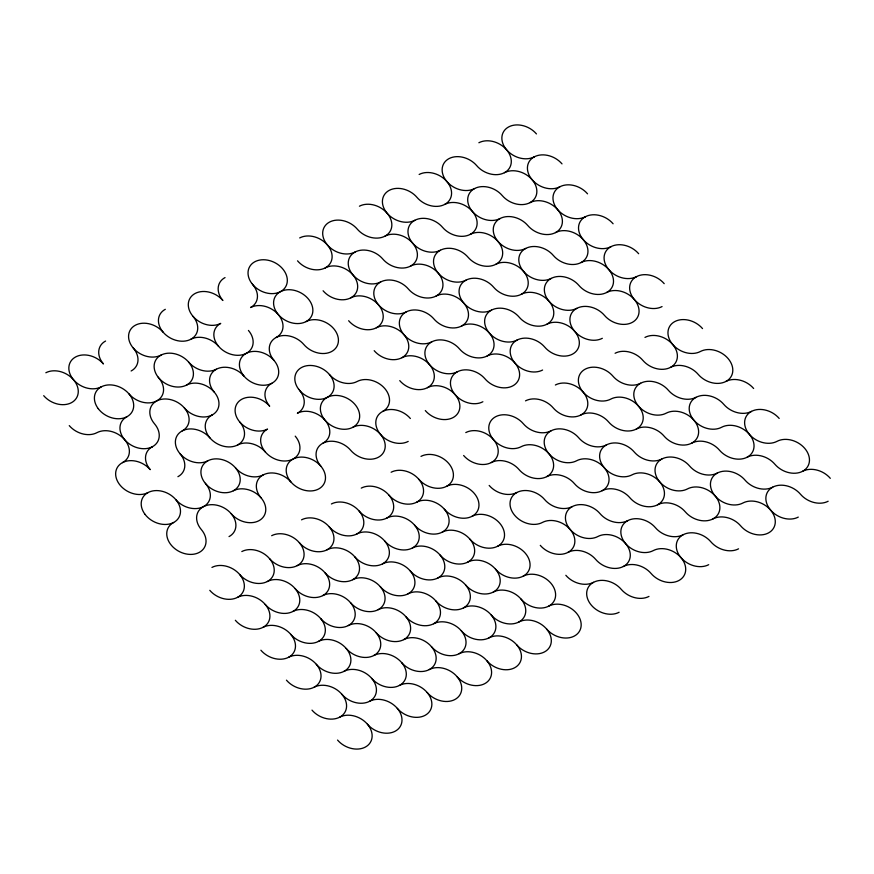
<?xml version="1.0" encoding="UTF-8"?>
<svg xmlns="http://www.w3.org/2000/svg" width="874" height="874" viewBox="0 0 874 874"><rect width="100%" height="100%" fill="white"/><g stroke="black" fill="none" stroke-linecap="round" stroke-linejoin="round"><path stroke-width="1.31" d="M662.055 306.577A20.615 15.765 27.9 0 1 634.349 299.531A20.615 15.765 27.9 0 0 606.632 292.495A20.615 15.765 27.9 0 1 578.927 285.448A20.615 15.765 27.9 0 0 551.221 278.402A20.615 15.765 27.9 0 1 523.515 271.366A20.615 15.765 27.9 0 0 495.809 264.319A20.615 15.765 27.9 0 1 468.093 257.273A20.615 15.765 27.9 0 0 440.387 250.237A20.615 15.765 27.9 0 1 412.681 243.19A20.615 15.765 27.9 0 0 384.975 236.155A20.615 15.765 27.9 0 1 357.269 229.108A20.615 15.765 27.9 0 0 329.553 222.062A20.615 15.765 27.9 0 0 327.4 244.971A20.615 15.765 27.9 0 1 325.248 267.881A20.615 15.765 27.9 0 1 352.954 274.917A20.615 15.765 27.9 0 0 380.66 281.963A20.615 15.765 27.9 0 1 408.366 288.999A20.615 15.765 27.9 0 0 436.082 296.046A20.615 15.765 27.9 0 1 463.788 303.092A20.615 15.765 27.9 0 0 491.494 310.128A20.615 15.765 27.9 0 1 519.2 317.175A20.615 15.765 27.9 0 0 546.906 324.221A20.615 15.765 27.9 0 1 574.622 331.257A20.615 15.765 27.9 0 0 602.328 338.304M359.422 206.198A20.615 15.765 27.9 0 1 387.127 213.245A20.615 15.765 27.9 0 0 414.833 220.292A20.615 15.765 27.9 0 1 442.55 227.327A20.615 15.765 27.9 0 0 470.256 234.374A20.615 15.765 27.9 0 1 497.962 241.41A20.615 15.765 27.9 0 0 525.667 248.456A20.615 15.765 27.9 0 1 553.373 255.503A20.615 15.765 27.9 0 0 581.09 262.539A20.615 15.765 27.9 0 1 608.796 269.585A20.615 15.765 27.9 0 0 636.501 276.632A20.615 15.765 27.9 0 0 634.349 299.531A20.615 15.765 27.9 0 1 632.186 322.44A20.615 15.765 27.9 0 1 604.48 315.394A20.615 15.765 27.9 0 0 576.774 308.358A20.615 15.765 27.9 0 1 549.069 301.312A20.615 15.765 27.9 0 0 521.363 294.265A20.615 15.765 27.9 0 1 493.646 287.229A20.615 15.765 27.9 0 0 465.94 280.183A20.615 15.765 27.9 0 1 438.235 273.136A20.615 15.765 27.9 0 0 410.529 266.1A20.615 15.765 27.9 0 1 382.823 259.054A20.615 15.765 27.9 0 0 355.106 252.018A20.615 15.765 27.9 0 1 327.4 244.971A20.615 15.765 27.9 0 0 299.695 237.925M636.501 276.632A20.615 15.765 27.9 0 1 664.207 283.668M384.975 236.155A20.615 15.765 27.9 0 0 387.127 213.245A20.615 15.765 27.9 0 1 389.28 190.335A20.615 15.765 27.9 0 1 416.996 197.382A20.615 15.765 27.9 0 0 444.702 204.429A20.615 15.765 27.9 0 1 472.408 211.464A20.615 15.765 27.9 0 0 500.114 218.511A20.615 15.765 27.9 0 1 527.82 225.558A20.615 15.765 27.9 0 0 555.536 232.593A20.615 15.765 27.9 0 1 583.242 239.64A20.615 15.765 27.9 0 0 610.948 246.676A20.615 15.765 27.9 0 0 608.796 269.585A20.615 15.765 27.9 0 1 606.632 292.495M610.948 246.676A20.615 15.765 27.9 0 1 638.654 253.722M576.774 308.358A20.615 15.765 27.9 0 0 574.622 331.257A20.615 15.765 27.9 0 1 572.459 354.167A20.615 15.765 27.9 0 1 544.753 347.12A20.615 15.765 27.9 0 0 517.047 340.084A20.615 15.765 27.9 0 1 489.342 333.038A20.615 15.765 27.9 0 0 461.636 325.991A20.615 15.765 27.9 0 1 433.919 318.955A20.615 15.765 27.9 0 0 406.213 311.909A20.615 15.765 27.9 0 1 378.508 304.862A20.615 15.765 27.9 0 0 350.802 297.826A20.615 15.765 27.9 0 1 323.096 290.78M551.221 278.402A20.615 15.765 27.9 0 0 549.069 301.312A20.615 15.765 27.9 0 1 546.906 324.221M542.601 370.03A20.615 15.765 27.9 0 1 514.895 362.983A20.615 15.765 27.9 0 0 487.179 355.947A20.615 15.765 27.9 0 1 459.473 348.901A20.615 15.765 27.9 0 0 431.767 341.854A20.615 15.765 27.9 0 1 404.061 334.818A20.615 15.765 27.9 0 0 376.355 327.772A20.615 15.765 27.9 0 1 348.639 320.725M517.047 340.084A20.615 15.765 27.9 0 0 514.895 362.983A20.615 15.765 27.9 0 1 512.732 385.893A20.615 15.765 27.9 0 1 485.026 378.846A20.615 15.765 27.9 0 0 457.321 371.8A20.615 15.765 27.9 0 1 429.615 364.764A20.615 15.765 27.9 0 0 401.909 357.717A20.615 15.765 27.9 0 1 374.192 350.682M491.494 310.128A20.615 15.765 27.9 0 0 489.342 333.038A20.615 15.765 27.9 0 1 487.179 355.947M482.874 401.756A20.615 15.765 27.9 0 1 455.168 394.709A20.615 15.765 27.9 0 0 427.452 387.663A20.615 15.765 27.9 0 1 399.746 380.627M457.321 371.8A20.615 15.765 27.9 0 0 455.168 394.709A20.615 15.765 27.9 0 1 453.005 417.619A20.615 15.765 27.9 0 1 425.299 410.572M431.767 341.854A20.615 15.765 27.9 0 0 429.615 364.764A20.615 15.765 27.9 0 1 427.452 387.663M419.149 174.472A20.615 15.765 27.9 0 1 446.854 181.519A20.615 15.765 27.9 0 0 474.56 188.565A20.615 15.765 27.9 0 1 502.277 195.601A20.615 15.765 27.9 0 0 529.983 202.648A20.615 15.765 27.9 0 1 557.688 209.694A20.615 15.765 27.9 0 0 585.394 216.73A20.615 15.765 27.9 0 0 583.242 239.64A20.615 15.765 27.9 0 1 581.09 262.539M585.394 216.73A20.615 15.765 27.9 0 1 613.1 223.777M525.667 248.456A20.615 15.765 27.9 0 0 523.515 271.366A20.615 15.765 27.9 0 1 521.363 294.265M465.94 280.183A20.615 15.765 27.9 0 0 463.788 303.092A20.615 15.765 27.9 0 1 461.636 325.991M406.213 311.909A20.615 15.765 27.9 0 0 404.061 334.818A20.615 15.765 27.9 0 1 401.909 357.717M444.702 204.429A20.615 15.765 27.9 0 0 446.854 181.519A20.615 15.765 27.9 0 1 449.007 158.609A20.615 15.765 27.9 0 1 476.723 165.656A20.615 15.765 27.9 0 0 504.429 172.702A20.615 15.765 27.9 0 1 532.135 179.738A20.615 15.765 27.9 0 0 559.841 186.785A20.615 15.765 27.9 0 0 557.688 209.694A20.615 15.765 27.9 0 1 555.536 232.593M559.841 186.785A20.615 15.765 27.9 0 1 587.546 193.831M500.114 218.511A20.615 15.765 27.9 0 0 497.962 241.41A20.615 15.765 27.9 0 1 495.809 264.319M440.387 250.237A20.615 15.765 27.9 0 0 438.235 273.136A20.615 15.765 27.9 0 1 436.082 296.046M380.66 281.963A20.615 15.765 27.9 0 0 378.508 304.862A20.615 15.765 27.9 0 1 376.355 327.772M478.876 142.746A20.615 15.765 27.9 0 1 506.581 149.793A20.615 15.765 27.9 0 0 534.287 156.839A20.615 15.765 27.9 0 0 532.135 179.738A20.615 15.765 27.9 0 1 529.983 202.648M534.287 156.839A20.615 15.765 27.9 0 1 562.004 163.875M474.56 188.565A20.615 15.765 27.9 0 0 472.408 211.464A20.615 15.765 27.9 0 1 470.256 234.374M414.833 220.292A20.615 15.765 27.9 0 0 412.681 243.19A20.615 15.765 27.9 0 1 410.529 266.1M355.106 252.018A20.615 15.765 27.9 0 0 352.954 274.917A20.615 15.765 27.9 0 1 350.802 297.826M536.45 133.93A20.615 15.765 27.9 0 0 508.734 126.883A20.615 15.765 27.9 0 0 506.581 149.793A20.615 15.765 27.9 0 1 504.429 172.702M325.248 267.881A20.615 15.765 27.9 0 1 297.542 260.834M828.148 501.239A20.615 15.765 27.9 0 1 800.442 494.192A20.615 15.765 27.9 0 0 772.725 487.157A20.615 15.765 27.9 0 1 745.019 480.11A20.615 15.765 27.9 0 0 717.314 473.063A20.615 15.765 27.9 0 1 689.608 466.028A20.615 15.765 27.9 0 0 661.902 458.981A20.615 15.765 27.9 0 1 634.185 451.934A20.615 15.765 27.9 0 0 606.48 444.899A20.615 15.765 27.9 0 1 578.774 437.852A20.615 15.765 27.9 0 0 551.068 430.816A20.615 15.765 27.9 0 1 523.362 423.77A20.615 15.765 27.9 0 0 495.645 416.723A20.615 15.765 27.9 0 0 493.493 439.633A20.615 15.765 27.9 0 1 491.341 462.543A20.615 15.765 27.9 0 1 519.047 469.578A20.615 15.765 27.9 0 0 546.753 476.625A20.615 15.765 27.9 0 1 574.458 483.661A20.615 15.765 27.9 0 0 602.175 490.707A20.615 15.765 27.9 0 1 629.881 497.754A20.615 15.765 27.9 0 0 657.587 504.79A20.615 15.765 27.9 0 1 685.292 511.836A20.615 15.765 27.9 0 0 712.998 518.883A20.615 15.765 27.9 0 1 740.715 525.919A20.615 15.765 27.9 0 0 768.421 532.965A20.615 15.765 27.9 0 0 770.573 510.055A20.615 15.765 27.9 0 1 772.725 487.157M525.514 400.86A20.615 15.765 27.9 0 1 553.22 407.907A20.615 15.765 27.9 0 0 580.926 414.953A20.615 15.765 27.9 0 1 608.632 421.989A20.615 15.765 27.9 0 0 636.348 429.036A20.615 15.765 27.9 0 1 664.054 436.082A20.615 15.765 27.9 0 0 691.76 443.118A20.615 15.765 27.9 0 1 719.466 450.165A20.615 15.765 27.9 0 0 747.172 457.2A20.615 15.765 27.9 0 1 774.888 464.247A20.615 15.765 27.9 0 0 802.594 471.294A20.615 15.765 27.9 0 1 830.3 478.329M802.594 471.294A20.615 15.765 27.9 0 0 804.746 448.384A20.615 15.765 27.9 0 0 777.041 441.337A20.615 15.765 27.9 0 1 749.335 434.302A20.615 15.765 27.9 0 0 721.629 427.255A20.615 15.765 27.9 0 1 693.912 420.219A20.615 15.765 27.9 0 0 666.207 413.173A20.615 15.765 27.9 0 1 638.501 406.126A20.615 15.765 27.9 0 0 610.795 399.09A20.615 15.765 27.9 0 1 583.089 392.044A20.615 15.765 27.9 0 0 555.372 384.997M798.279 517.102A20.615 15.765 27.9 0 1 770.573 510.055A20.615 15.765 27.9 0 0 742.867 503.02A20.615 15.765 27.9 0 1 715.161 495.973A20.615 15.765 27.9 0 0 687.445 488.927A20.615 15.765 27.9 0 1 659.739 481.891A20.615 15.765 27.9 0 0 632.033 474.844A20.615 15.765 27.9 0 1 604.327 467.798A20.615 15.765 27.9 0 0 576.621 460.762A20.615 15.765 27.9 0 1 548.905 453.715A20.615 15.765 27.9 0 0 521.199 446.68A20.615 15.765 27.9 0 1 493.493 439.633A20.615 15.765 27.9 0 0 465.787 432.586M717.314 473.063A20.615 15.765 27.9 0 0 715.161 495.973A20.615 15.765 27.9 0 1 712.998 518.883M738.552 548.828A20.615 15.765 27.9 0 1 710.846 541.782A20.615 15.765 27.9 0 0 683.14 534.746A20.615 15.765 27.9 0 1 655.434 527.699A20.615 15.765 27.9 0 0 627.718 520.653A20.615 15.765 27.9 0 1 600.012 513.617A20.615 15.765 27.9 0 0 572.306 506.57A20.615 15.765 27.9 0 1 544.6 499.524A20.615 15.765 27.9 0 0 516.895 492.488A20.615 15.765 27.9 0 1 489.178 485.441M708.694 564.691A20.615 15.765 27.9 0 1 680.988 557.645A20.615 15.765 27.9 0 0 653.271 550.609A20.615 15.765 27.9 0 1 625.566 543.562A20.615 15.765 27.9 0 0 597.86 536.516A20.615 15.765 27.9 0 1 570.154 529.48A20.615 15.765 27.9 0 0 542.448 522.433A20.615 15.765 27.9 0 1 514.731 515.387A20.615 15.765 27.9 0 1 516.895 492.488M683.14 534.746A20.615 15.765 27.9 0 0 680.988 557.645A20.615 15.765 27.9 0 1 678.825 580.554A20.615 15.765 27.9 0 1 651.119 573.508A20.615 15.765 27.9 0 0 623.413 566.472A20.615 15.765 27.9 0 1 595.707 559.426A20.615 15.765 27.9 0 0 567.991 552.379A20.615 15.765 27.9 0 1 540.285 545.343M627.718 520.653A20.615 15.765 27.9 0 0 625.566 543.562A20.615 15.765 27.9 0 1 623.413 566.472M648.967 596.418A20.615 15.765 27.9 0 1 621.261 589.371A20.615 15.765 27.9 0 0 593.544 582.324A20.615 15.765 27.9 0 1 565.839 575.289M619.098 612.281A20.615 15.765 27.9 0 1 591.392 605.234A20.615 15.765 27.9 0 1 593.544 582.324M580.926 414.953A20.615 15.765 27.9 0 0 583.089 392.044A20.615 15.765 27.9 0 1 585.241 369.134A20.615 15.765 27.9 0 1 612.947 376.181A20.615 15.765 27.9 0 0 640.653 383.227A20.615 15.765 27.9 0 1 668.359 390.263A20.615 15.765 27.9 0 0 696.075 397.309A20.615 15.765 27.9 0 1 723.781 404.356A20.615 15.765 27.9 0 0 751.487 411.392A20.615 15.765 27.9 0 0 749.335 434.302A20.615 15.765 27.9 0 1 747.172 457.2M751.487 411.392A20.615 15.765 27.9 0 1 779.193 418.438M661.902 458.981A20.615 15.765 27.9 0 0 659.739 481.891A20.615 15.765 27.9 0 1 657.587 504.79M572.306 506.57A20.615 15.765 27.9 0 0 570.154 529.48A20.615 15.765 27.9 0 1 567.991 552.379M615.099 353.271A20.615 15.765 27.9 0 1 642.816 360.317A20.615 15.765 27.9 0 0 670.522 367.364A20.615 15.765 27.9 0 1 698.228 374.4A20.615 15.765 27.9 0 0 725.933 381.446A20.615 15.765 27.9 0 1 753.639 388.493M696.075 397.309A20.615 15.765 27.9 0 0 693.912 420.219A20.615 15.765 27.9 0 1 691.76 443.118M606.48 444.899A20.615 15.765 27.9 0 0 604.327 467.798A20.615 15.765 27.9 0 1 602.175 490.707M725.933 381.446A20.615 15.765 27.9 0 0 728.086 358.537A20.615 15.765 27.9 0 0 700.38 351.501A20.615 15.765 27.9 0 1 672.674 344.454A20.615 15.765 27.9 0 0 644.968 337.408M640.653 383.227A20.615 15.765 27.9 0 0 638.501 406.126A20.615 15.765 27.9 0 1 636.348 429.036M551.068 430.816A20.615 15.765 27.9 0 0 548.905 453.715A20.615 15.765 27.9 0 1 546.753 476.625M702.532 328.591A20.615 15.765 27.9 0 0 674.826 321.545A20.615 15.765 27.9 0 0 672.674 344.454A20.615 15.765 27.9 0 1 670.522 367.364M491.341 462.543A20.615 15.765 27.9 0 1 463.635 455.496M271.672 535.696A20.615 15.765 27.9 0 1 299.378 542.743A20.615 15.765 27.9 0 0 327.094 549.779A20.615 15.765 27.9 0 1 354.8 556.825A20.615 15.765 27.9 0 0 382.506 563.872A20.615 15.765 27.9 0 1 410.212 570.908A20.615 15.765 27.9 0 0 437.918 577.954A20.615 15.765 27.9 0 1 465.634 585.001A20.615 15.765 27.9 0 0 493.34 592.037A20.615 15.765 27.9 0 1 521.046 599.083A20.615 15.765 27.9 0 0 548.752 606.119A20.615 15.765 27.9 0 1 576.458 613.166A20.615 15.765 27.9 0 1 574.305 636.075A20.615 15.765 27.9 0 1 546.6 629.029A20.615 15.765 27.9 0 0 518.894 621.982A20.615 15.765 27.9 0 1 491.177 614.946A20.615 15.765 27.9 0 0 463.471 607.9A20.615 15.765 27.9 0 1 435.765 600.864A20.615 15.765 27.9 0 0 408.06 593.817A20.615 15.765 27.9 0 1 380.354 586.771A20.615 15.765 27.9 0 0 352.637 579.735A20.615 15.765 27.9 0 1 324.931 572.689A20.615 15.765 27.9 0 0 297.226 565.642A20.615 15.765 27.9 0 1 269.52 558.606A20.615 15.765 27.9 0 0 241.814 551.56M301.541 519.833A20.615 15.765 27.9 0 1 329.247 526.88A20.615 15.765 27.9 0 0 356.953 533.916A20.615 15.765 27.9 0 1 384.658 540.962A20.615 15.765 27.9 0 0 412.364 548.009A20.615 15.765 27.9 0 1 440.081 555.045A20.615 15.765 27.9 0 0 467.787 562.091A20.615 15.765 27.9 0 1 495.492 569.138A20.615 15.765 27.9 0 0 523.198 576.174A20.615 15.765 27.9 0 1 550.904 583.22A20.615 15.765 27.9 0 1 548.752 606.119M546.6 629.029A20.615 15.765 27.9 0 1 544.447 651.938A20.615 15.765 27.9 0 1 516.731 644.892A20.615 15.765 27.9 0 0 489.025 637.845A20.615 15.765 27.9 0 1 461.319 630.809A20.615 15.765 27.9 0 0 433.613 623.763A20.615 15.765 27.9 0 1 405.907 616.727A20.615 15.765 27.9 0 0 378.191 609.681A20.615 15.765 27.9 0 1 350.485 602.634A20.615 15.765 27.9 0 0 322.779 595.598A20.615 15.765 27.9 0 1 295.073 588.552A20.615 15.765 27.9 0 0 267.368 581.505A20.615 15.765 27.9 0 1 239.651 574.469A20.615 15.765 27.9 0 0 211.945 567.423M521.046 599.083A20.615 15.765 27.9 0 1 518.894 621.982M516.731 644.892A20.615 15.765 27.9 0 1 514.578 667.802A20.615 15.765 27.9 0 1 486.873 660.755A20.615 15.765 27.9 0 0 459.167 653.708A20.615 15.765 27.9 0 1 431.45 646.673A20.615 15.765 27.9 0 0 403.744 639.626A20.615 15.765 27.9 0 1 376.038 632.59A20.615 15.765 27.9 0 0 348.333 625.544A20.615 15.765 27.9 0 1 320.627 618.497A20.615 15.765 27.9 0 0 292.91 611.461A20.615 15.765 27.9 0 1 265.204 604.415A20.615 15.765 27.9 0 0 237.499 597.368A20.615 15.765 27.9 0 1 209.793 590.332M491.177 614.946A20.615 15.765 27.9 0 1 489.025 637.845M486.873 660.755A20.615 15.765 27.9 0 1 484.72 683.665A20.615 15.765 27.9 0 1 457.004 676.618A20.615 15.765 27.9 0 0 429.298 669.571A20.615 15.765 27.9 0 1 401.592 662.536A20.615 15.765 27.9 0 0 373.886 655.489A20.615 15.765 27.9 0 1 346.18 648.442A20.615 15.765 27.9 0 0 318.464 641.407A20.615 15.765 27.9 0 1 290.758 634.36A20.615 15.765 27.9 0 0 263.052 627.324A20.615 15.765 27.9 0 1 235.346 620.278M461.319 630.809A20.615 15.765 27.9 0 1 459.167 653.708M457.004 676.618A20.615 15.765 27.9 0 1 454.851 699.528A20.615 15.765 27.9 0 1 427.146 692.481A20.615 15.765 27.9 0 0 399.44 685.434A20.615 15.765 27.9 0 1 371.723 678.399A20.615 15.765 27.9 0 0 344.017 671.352A20.615 15.765 27.9 0 1 316.312 664.306A20.615 15.765 27.9 0 0 288.606 657.27A20.615 15.765 27.9 0 1 260.9 650.223M431.45 646.673A20.615 15.765 27.9 0 1 429.298 669.571M427.146 692.481A20.615 15.765 27.9 0 1 424.993 715.391A20.615 15.765 27.9 0 1 397.277 708.344A20.615 15.765 27.9 0 0 369.571 701.298A20.615 15.765 27.9 0 1 341.865 694.262A20.615 15.765 27.9 0 0 314.159 687.215A20.615 15.765 27.9 0 1 286.454 680.169M401.592 662.536A20.615 15.765 27.9 0 1 399.44 685.434M397.277 708.344A20.615 15.765 27.9 0 1 395.124 731.254A20.615 15.765 27.9 0 1 367.419 724.207A20.615 15.765 27.9 0 0 339.713 717.161A20.615 15.765 27.9 0 1 311.996 710.125M371.723 678.399A20.615 15.765 27.9 0 1 369.571 701.298M367.419 724.207A20.615 15.765 27.9 0 1 365.266 747.117A20.615 15.765 27.9 0 1 337.55 740.07M341.865 694.262A20.615 15.765 27.9 0 1 339.713 717.161M331.399 503.97A20.615 15.765 27.9 0 1 359.105 511.017A20.615 15.765 27.9 0 0 386.821 518.053A20.615 15.765 27.9 0 1 414.527 525.099A20.615 15.765 27.9 0 0 442.233 532.146A20.615 15.765 27.9 0 1 469.939 539.182A20.615 15.765 27.9 0 0 497.645 546.228A20.615 15.765 27.9 0 1 525.361 553.275A20.615 15.765 27.9 0 1 523.198 576.174M495.492 569.138A20.615 15.765 27.9 0 1 493.34 592.037M465.634 585.001A20.615 15.765 27.9 0 1 463.471 607.9M435.765 600.864A20.615 15.765 27.9 0 1 433.613 623.763M405.907 616.727A20.615 15.765 27.9 0 1 403.744 639.626M376.038 632.59A20.615 15.765 27.9 0 1 373.886 655.489M346.18 648.442A20.615 15.765 27.9 0 1 344.017 671.352M316.312 664.306A20.615 15.765 27.9 0 1 314.159 687.215M361.268 488.107A20.615 15.765 27.9 0 1 388.974 495.154A20.615 15.765 27.9 0 0 416.679 502.2A20.615 15.765 27.9 0 1 444.385 509.236A20.615 15.765 27.9 0 0 472.091 516.283A20.615 15.765 27.9 0 1 499.808 523.318A20.615 15.765 27.9 0 1 497.645 546.228M469.939 539.182A20.615 15.765 27.9 0 1 467.787 562.091M440.081 555.045A20.615 15.765 27.9 0 1 437.918 577.954M410.212 570.908A20.615 15.765 27.9 0 1 408.06 593.817M380.354 586.771A20.615 15.765 27.9 0 1 378.191 609.681M350.485 602.634A20.615 15.765 27.9 0 1 348.333 625.544M320.627 618.497A20.615 15.765 27.9 0 1 318.464 641.407M290.758 634.36A20.615 15.765 27.9 0 1 288.606 657.27M391.126 472.244A20.615 15.765 27.9 0 1 418.832 479.291A20.615 15.765 27.9 0 0 446.548 486.337A20.615 15.765 27.9 0 1 474.254 493.373A20.615 15.765 27.9 0 1 472.091 516.283M444.385 509.236A20.615 15.765 27.9 0 1 442.233 532.146M414.527 525.099A20.615 15.765 27.9 0 1 412.364 548.009M384.658 540.962A20.615 15.765 27.9 0 1 382.506 563.872M354.8 556.825A20.615 15.765 27.9 0 1 352.637 579.735M324.931 572.689A20.615 15.765 27.9 0 1 322.779 595.598M295.073 588.552A20.615 15.765 27.9 0 1 292.91 611.461M265.204 604.415A20.615 15.765 27.9 0 1 263.052 627.324M420.995 456.381A20.615 15.765 27.9 0 1 448.701 463.428A20.615 15.765 27.9 0 1 446.548 486.337M418.832 479.291A20.615 15.765 27.9 0 1 416.679 502.2M388.974 495.154A20.615 15.765 27.9 0 1 386.821 518.053M359.105 511.017A20.615 15.765 27.9 0 1 356.953 533.916M329.247 526.88A20.615 15.765 27.9 0 1 327.094 549.779M299.378 542.743A20.615 15.765 27.9 0 1 297.226 565.642M269.52 558.606A20.615 15.765 27.9 0 1 267.368 581.505M239.651 574.469A20.615 15.765 27.9 0 1 237.499 597.368M45.852 372.761A20.615 15.765 27.9 0 1 73.558 379.808A20.615 15.765 27.9 0 0 101.275 386.843M43.7 395.671A20.615 15.765 27.9 0 0 71.406 402.706A20.615 15.765 27.9 0 0 73.558 379.808A20.615 15.765 27.9 0 1 75.721 356.898A20.615 15.765 27.9 0 1 103.427 363.945A20.615 15.765 27.9 0 1 105.579 341.035M248.435 330.438A20.615 15.765 27.9 0 1 246.282 353.347A20.615 15.765 27.9 0 1 218.566 346.301A20.615 15.765 27.9 0 0 190.86 339.254A20.615 15.765 27.9 0 1 163.154 332.218A20.615 15.765 27.9 0 0 135.448 325.172A20.615 15.765 27.9 0 0 133.285 348.081A20.615 15.765 27.9 0 1 131.133 370.98M161.002 355.117A20.615 15.765 27.9 0 1 133.285 348.081M225.033 277.582A20.615 15.765 27.9 0 0 222.881 300.492A20.615 15.765 27.9 0 0 195.175 293.446A20.615 15.765 27.9 0 0 193.012 316.355A20.615 15.765 27.9 0 1 190.86 339.254M163.154 332.218A20.615 15.765 27.9 0 1 165.306 309.309M193.012 316.355A20.615 15.765 27.9 0 0 220.729 323.391A20.615 15.765 27.9 0 0 218.566 346.301M244.119 376.246A20.615 15.765 27.9 0 0 216.413 369.21A20.615 15.765 27.9 0 1 188.708 362.164M252.739 284.629A20.615 15.765 27.9 0 1 250.587 307.528A20.615 15.765 27.9 0 1 278.293 314.574A20.615 15.765 27.9 0 1 276.14 337.484A20.615 15.765 27.9 0 0 273.988 360.383M69.254 425.616A20.615 15.765 27.9 0 0 96.959 432.663A20.615 15.765 27.9 0 1 124.665 439.698A20.615 15.765 27.9 0 0 152.371 446.745A20.615 15.765 27.9 0 0 150.219 469.644A20.615 15.765 27.9 0 0 122.513 462.608A20.615 15.765 27.9 0 0 124.665 439.698A20.615 15.765 27.9 0 1 126.828 416.8M158.839 378.027A20.615 15.765 27.9 0 1 156.686 400.937A20.615 15.765 27.9 0 0 154.534 423.835A20.615 15.765 27.9 0 1 152.371 446.745M128.981 393.89A20.615 15.765 27.9 0 0 156.686 400.937A20.615 15.765 27.9 0 1 184.392 407.972A20.615 15.765 27.9 0 0 212.098 415.019A20.615 15.765 27.9 0 0 209.946 437.918A20.615 15.765 27.9 0 0 237.652 444.964A20.615 15.765 27.9 0 1 265.368 452.011A20.615 15.765 27.9 0 0 293.074 459.047A20.615 15.765 27.9 0 0 295.226 436.148M184.392 407.972A20.615 15.765 27.9 0 1 182.24 430.882A20.615 15.765 27.9 0 0 180.088 453.781A20.615 15.765 27.9 0 1 177.925 476.691M186.555 385.073A20.615 15.765 27.9 0 1 214.261 392.109A20.615 15.765 27.9 0 1 212.098 415.019M214.261 392.109A20.615 15.765 27.9 0 1 216.413 369.21M276.14 337.484A20.615 15.765 27.9 0 1 303.846 344.52A20.615 15.765 27.9 0 0 331.552 351.567A20.615 15.765 27.9 0 0 333.715 328.657A20.615 15.765 27.9 0 0 306.009 321.621M148.067 492.554A20.615 15.765 27.9 0 1 120.361 485.507A20.615 15.765 27.9 0 1 122.513 462.608M207.793 460.827A20.615 15.765 27.9 0 1 180.088 453.781M182.24 430.882A20.615 15.765 27.9 0 1 209.946 437.918M271.825 383.293A20.615 15.765 27.9 0 0 269.673 406.202A20.615 15.765 27.9 0 0 241.967 399.156A20.615 15.765 27.9 0 0 239.815 422.066A20.615 15.765 27.9 0 1 237.652 444.964M299.542 390.339A20.615 15.765 27.9 0 1 297.378 413.238A20.615 15.765 27.9 0 1 325.095 420.285A20.615 15.765 27.9 0 1 322.932 443.184A20.615 15.765 27.9 0 0 320.78 466.093M239.815 422.066A20.615 15.765 27.9 0 0 267.52 429.101A20.615 15.765 27.9 0 0 265.368 452.011M290.911 481.956A20.615 15.765 27.9 0 0 263.205 474.91A20.615 15.765 27.9 0 1 235.499 467.874M329.4 374.476A20.615 15.765 27.9 0 0 357.105 381.512A20.615 15.765 27.9 0 1 384.822 388.559A20.615 15.765 27.9 0 1 382.659 411.457A20.615 15.765 27.9 0 0 380.507 434.367A20.615 15.765 27.9 0 1 378.355 457.277A20.615 15.765 27.9 0 1 350.638 450.23A20.615 15.765 27.9 0 0 322.932 443.184M205.641 483.737A20.615 15.765 27.9 0 1 203.478 506.636A20.615 15.765 27.9 0 0 201.326 529.546A20.615 15.765 27.9 0 1 199.174 552.455A20.615 15.765 27.9 0 1 171.468 545.409A20.615 15.765 27.9 0 1 173.62 522.499M175.772 499.6A20.615 15.765 27.9 0 0 203.478 506.636A20.615 15.765 27.9 0 1 231.184 513.683A20.615 15.765 27.9 0 0 258.901 520.729A20.615 15.765 27.9 0 0 261.053 497.819A20.615 15.765 27.9 0 1 263.205 474.91M231.184 513.683A20.615 15.765 27.9 0 1 229.032 536.592M233.347 490.773A20.615 15.765 27.9 0 1 261.053 497.819M352.801 427.32A20.615 15.765 27.9 0 1 380.507 434.367A20.615 15.765 27.9 0 0 408.213 441.414M382.659 411.457A20.615 15.765 27.9 0 1 410.365 418.504M98.205 408.617A20.615 15.765 27.9 0 0 132.04 411.873A20.615 15.765 27.9 0 0 111.905 384.986A20.615 15.765 27.9 0 0 98.205 408.617M157.932 376.891A20.615 15.765 27.9 0 0 191.767 380.146A20.615 15.765 27.9 0 0 171.632 353.26A20.615 15.765 27.9 0 0 157.932 376.891M251.832 283.482A20.615 15.765 27.9 0 0 285.667 286.748A20.615 15.765 27.9 0 0 265.532 259.851A20.615 15.765 27.9 0 0 251.832 283.482M277.386 313.438A20.615 15.765 27.9 0 0 311.22 316.694A20.615 15.765 27.9 0 0 291.086 289.807A20.615 15.765 27.9 0 0 277.386 313.438M243.212 375.11A20.615 15.765 27.9 0 0 277.047 378.366A20.615 15.765 27.9 0 0 256.912 351.479A20.615 15.765 27.9 0 0 243.212 375.11M144.997 514.316A20.615 15.765 27.9 0 0 178.831 517.583A20.615 15.765 27.9 0 0 158.697 490.685A20.615 15.765 27.9 0 0 144.997 514.316M204.724 482.59A20.615 15.765 27.9 0 0 238.558 485.857A20.615 15.765 27.9 0 0 218.424 458.959A20.615 15.765 27.9 0 0 204.724 482.59M298.624 389.192A20.615 15.765 27.9 0 0 332.459 392.448A20.615 15.765 27.9 0 0 312.324 365.561A20.615 15.765 27.9 0 0 298.624 389.192M324.178 419.138A20.615 15.765 27.9 0 0 358.012 422.404A20.615 15.765 27.9 0 0 337.877 395.507A20.615 15.765 27.9 0 0 324.178 419.138M290.004 480.82A20.615 15.765 27.9 0 0 323.839 484.076A20.615 15.765 27.9 0 0 303.704 457.189A20.615 15.765 27.9 0 0 290.004 480.82"/></g></svg>
